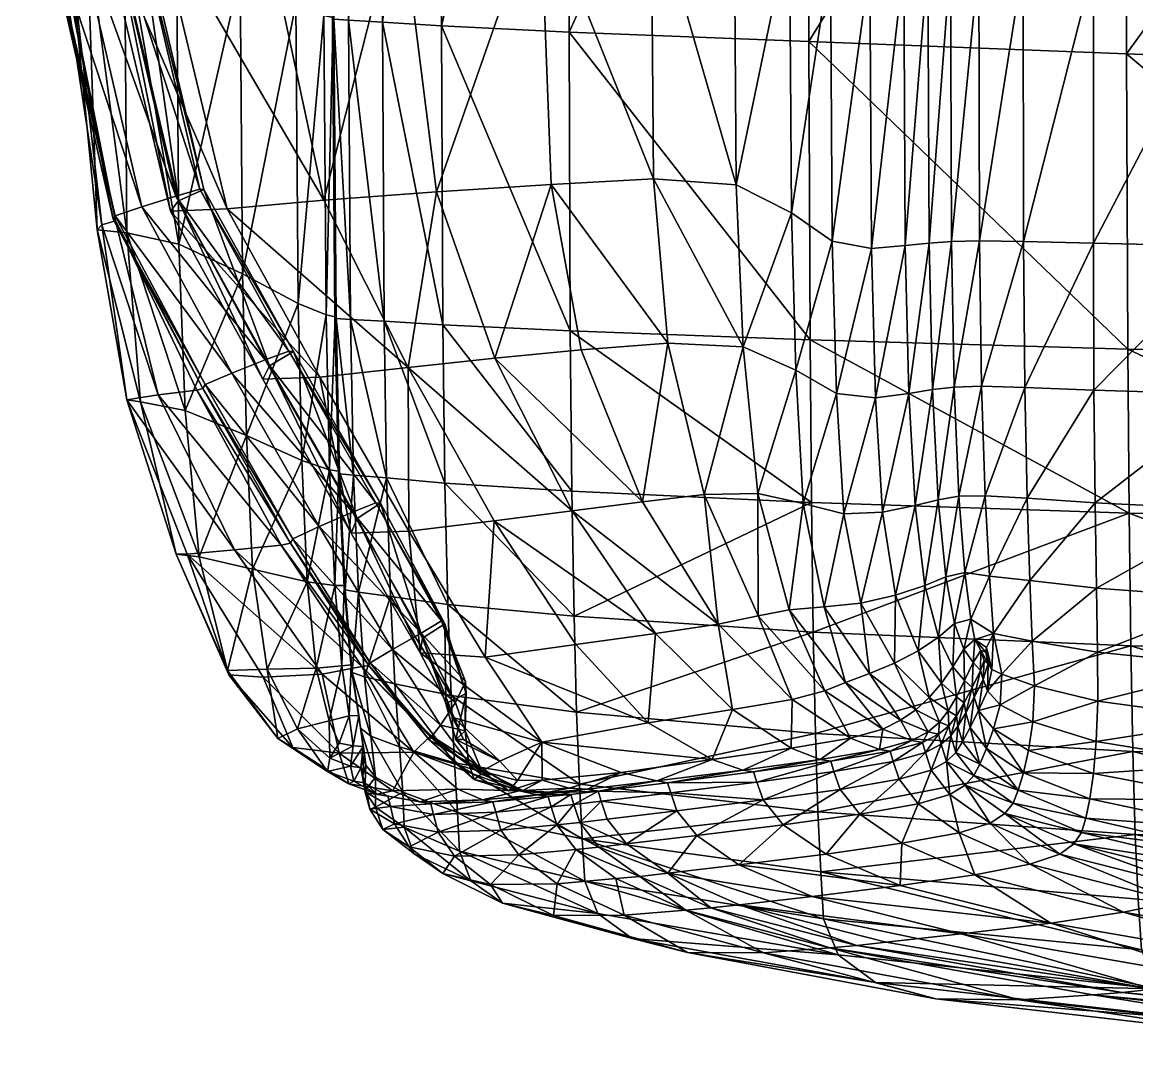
# Model space of a CAD drawing. Header units: centimetres. Extents: x -650 to 650, y -348 to 348.
# Drawn here: x -650.45 to -607.59, y -329.93 to -290.4 of the extents above; entities that cross this region are included whole.
import ezdxf

# ---------------------------------------------------------------- set-up
doc = ezdxf.new("R2010")
doc.units = ezdxf.units.CM
doc.layers.add('Object011', color=7, linetype='Continuous', true_color=0xe158c7)

msp = doc.modelspace()

# ---------------------------------------------------------------- meshes
at = {"layer": 'Object011', "color": 46, "true_color": 0x876e08}
mesh = msp.add_polyface(dxfattribs=at)
corners = [(-634.375, -269.618, 158.4), (-636.644, -269.387, 156.987), (-636.601, -290.394, 156.907), (-634.334, -290.541, 158.308), (-629.465, -269.985, 159.875), (-637.947, -269.258, 155.328), (-638.512, -269.195, 153.865), (-638.466, -290.283, 153.809), (-637.902, -290.317, 155.262), (-649.156, -286.529, 4.714), (-648.732, -286.653, 39.152), (-649.182, -265.664, 39.151), (-648.107, -265.718, 80.009), (-647.969, -286.798, 80.025), (-646.565, -265.773, 113.776), (-646.526, -286.908, 113.787), (-644.564, -266.203, 137.483), (-644.522, -287.357, 137.477), (-630.534, -285.515, -244.967), (-635.935, -285.722, -200.875), (-636.407, -265.426, -200.852), (-641.262, -285.955, -144.38), (-642.064, -265.486, -144.349), (-645.309, -286.194, -82.953), (-646.221, -265.542, -82.924), (-647.461, -286.27, -34.467), (-648.362, -265.53, -34.444), (-638.856, -297.248, -144.418), (-634.521, -296.929, -200.9), (-642.114, -267.381, 148.16), (-642.07, -288.522, 148.133), (-639.974, -268.572, 151.308), (-639.928, -289.69, 151.263), (-638.564, -269.164, 153.037), (-638.546, -269.125, 152.629), (-638.5, -290.225, 152.577), (-638.518, -290.261, 152.985), (-638.9, -269.04, 152.425), (-638.854, -290.146, 152.374), (-649.513, -286.4, -13.299), (-649.578, -286.483, -9.746), (-650.452, -265.608, -9.723), (-649.92, -265.623, 4.731), (-647.104, -286.011, -16.793), (-647.973, -265.385, -16.775), (-646.077, -285.725, -15.253), (-646.917, -265.242, -15.238), (-644.444, -297.271, -16.834), (-646.224, -285.717, -15.172), (-647.059, -265.236, -15.156), (-647.154, -285.894, -15.457), (-648, -265.323, -15.439), (-643.63, -296.827, -15.213), (-643.47, -296.838, -15.291), (-648.478, -286.163, -15.018), (-649.341, -265.453, -14.998), (-650.389, -265.569, -13.277), (-644.549, -297.095, -15.503)]
mesh.append_faces([[corners[k] for k in face] for face in [(0, 1, 2), (2, 3, 0), (4, 0, 3), (5, 6, 7), (7, 8, 5), (1, 5, 8), (8, 2, 1), (9, 10, 11), (12, 11, 10), (10, 13, 12), (14, 12, 13), (13, 15, 14), (16, 14, 15), (15, 17, 16), (18, 19, 20), (19, 21, 22), (21, 23, 24), (23, 25, 26), (27, 21, 19), (28, 19, 18), (29, 16, 17), (17, 30, 29), (31, 29, 30), (30, 32, 31), (33, 34, 35), (35, 36, 33), (6, 33, 36), (36, 7, 6), (37, 31, 32), (32, 38, 37), (34, 37, 38), (38, 35, 34), (39, 40, 41), (40, 9, 42), (25, 43, 44), (43, 45, 46), (45, 43, 47), (45, 48, 49), (48, 50, 51), (50, 48, 52), (48, 45, 53), (50, 54, 55), (54, 39, 56), (54, 50, 57)]], dxfattribs={"vtx2": -1, "color": 46})
mesh = msp.add_polyface(dxfattribs=at)
corners = [(-611.962, -288.124, -296.136), (-613.669, -288.079, -295.712), (-613.66, -268.461, -295.701), (-614.758, -268.398, -295.154), (-614.761, -288.077, -295.166), (-620.238, -270.522, 161.719), (-629.465, -269.985, 159.875), (-629.425, -290.783, 159.769), (-620.198, -291.143, 161.598), (-608.023, -271.325, 163.264), (-634.334, -290.541, 158.308), (-629.379, -302.277, 159.55), (-620.155, -302.617, 161.345), (-613.642, -298.812, -295.678), (-614.721, -298.837, -295.138), (-615.625, -268.363, -294.454), (-615.623, -288.101, -294.467), (-616.561, -268.35, -293.436), (-616.555, -288.145, -293.449), (-617.868, -268.355, -291.934), (-617.858, -288.205, -291.948), (-619.389, -267.972, -289.783), (-619.375, -287.872, -289.797), (-617.79, -299.106, -291.943), (-619.301, -298.822, -289.799), (-616.494, -298.994, -293.437), (-615.571, -298.901, -294.446), (-620.949, -286.739, -286.831), (-620.967, -266.794, -286.817), (-623.079, -285.624, -280.732), (-623.1, -265.63, -280.719), (-626.261, -285.349, -269.182), (-626.286, -265.291, -269.169), (-630.534, -285.515, -244.967), (-630.673, -265.361, -244.952), (-626.175, -296.423, -269.189), (-622.997, -296.654, -280.738), (-622.732, -302.896, -280.741), (-630.114, -296.646, -244.979), (-625.629, -302.751, -269.193), (-620.871, -297.729, -286.836), (-634.521, -296.929, -200.9)]
mesh.append_faces([[corners[k] for k in face] for face in [(0, 1, 2), (3, 2, 1), (1, 4, 3), (5, 6, 7), (7, 8, 5), (9, 5, 8), (10, 7, 6), (11, 7, 10), (12, 8, 7), (7, 11, 12), (1, 13, 14), (14, 4, 1), (13, 1, 0), (15, 3, 4), (4, 16, 15), (17, 15, 16), (16, 18, 17), (19, 17, 18), (18, 20, 19), (21, 19, 20), (20, 22, 21), (20, 23, 24), (24, 22, 20), (23, 20, 18), (18, 25, 23), (16, 26, 25), (25, 18, 16), (26, 16, 4), (4, 14, 26), (22, 27, 28), (27, 29, 30), (29, 31, 32), (31, 33, 34), (35, 36, 37), (38, 35, 39), (35, 38, 33), (33, 31, 35), (36, 35, 31), (31, 29, 36), (27, 40, 36), (36, 29, 27), (40, 27, 22), (22, 24, 40), (33, 38, 41)]], dxfattribs={"vtx2": -1, "color": 46})
mesh = msp.add_polyface(dxfattribs=at)
corners = [(-562.708, -275, 156.868), (-568.108, -274.685, 159.719), (-568.074, -292.985, 159.624), (-562.72, -293.06, 156.807), (-558.963, -275.205, 154.153), (-559.023, -293.103, 154.124), (-573.725, -274.285, 161.976), (-581.695, -273.615, 163.422), (-581.646, -292.69, 163.288), (-573.676, -292.907, 161.857), (-594.151, -272.493, 163.841), (-608.023, -271.325, 163.264), (-607.982, -291.616, 163.13), (-594.106, -292.195, 163.703), (-613.66, -268.461, -295.701), (-611.947, -268.581, -296.127), (-611.962, -288.124, -296.136), (-609.237, -268.793, -296.463), (-603.763, -269.127, -296.741), (-603.785, -288.403, -296.748), (-609.256, -288.226, -296.471), (-593.757, -269.616, -296.994), (-580.335, -270.379, -297.197), (-580.355, -289.063, -297.198), (-593.779, -288.67, -296.998), (-550.333, -290.147, -297.174), (-564.628, -289.615, -297.326), (-564.613, -271.533, -297.326), (-620.198, -291.143, 161.598), (-573.627, -303.4, 161.606), (-581.597, -303.46, 163.009), (-594.06, -303.292, 163.414), (-562.741, -303.151, 156.642), (-568.044, -303.252, 159.414), (-607.938, -302.983, 162.85), (-593.796, -299.23, -296.941), (-603.797, -299.035, -296.699), (-580.373, -299.471, -297.135), (-564.642, -299.739, -297.261), (-611.95, -298.832, -296.098), (-613.642, -298.812, -295.678), (-609.258, -298.905, -296.428)]
mesh.append_faces([[corners[k] for k in face] for face in [(0, 1, 2), (2, 3, 0), (4, 0, 3), (3, 5, 4), (6, 7, 8), (8, 9, 6), (1, 6, 9), (9, 2, 1), (10, 11, 12), (12, 13, 10), (7, 10, 13), (13, 8, 7), (14, 15, 16), (17, 18, 19), (19, 20, 17), (15, 17, 20), (20, 16, 15), (21, 22, 23), (23, 24, 21), (18, 21, 24), (24, 19, 18), (25, 26, 27), (22, 27, 26), (26, 23, 22), (28, 12, 11), (2, 9, 29), (9, 8, 30), (30, 8, 13), (31, 13, 12), (5, 3, 32), (3, 2, 33), (34, 12, 28), (35, 36, 19), (19, 24, 35), (37, 35, 24), (24, 23, 37), (26, 38, 37), (37, 23, 26), (38, 26, 25), (16, 39, 40), (20, 41, 39), (39, 16, 20), (41, 20, 19), (19, 36, 41)]], dxfattribs={"vtx2": -1, "color": 46})
mesh = msp.add_polyface(dxfattribs=at)
corners = [(-634.334, -290.541, 158.308), (-634.28, -302.046, 158.113), (-629.379, -302.277, 159.55), (-636.601, -290.394, 156.907), (-636.538, -301.905, 156.734), (-637.902, -290.317, 155.262), (-637.83, -301.834, 155.109), (-638.466, -290.283, 153.809), (-638.386, -301.802, 153.672), (-646.526, -286.908, 113.787), (-646.438, -298.499, 113.76), (-644.433, -298.934, 137.416), (-644.522, -287.357, 137.477), (-647.969, -286.798, 80.025), (-647.567, -298.384, 80.017), (-648.732, -286.653, 39.152), (-647.389, -298.202, 39.132), (-649.156, -286.529, 4.714), (-646.865, -298.038, 4.673), (-635.935, -285.722, -200.875), (-634.521, -296.929, -200.9), (-638.856, -297.248, -144.418), (-642.574, -297.579, -82.998), (-644.747, -297.67, -34.512), (-647.461, -286.27, -34.467), (-645.309, -286.194, -82.953), (-641.262, -285.955, -144.38), (-641.984, -300.077, 148.039), (-639.845, -301.222, 151.143), (-639.928, -289.69, 151.263), (-642.07, -288.522, 148.133), (-638.435, -301.777, 152.853), (-638.518, -290.261, 152.985), (-638.418, -301.738, 152.446), (-638.5, -290.225, 152.577), (-638.772, -301.664, 152.244), (-638.854, -290.146, 152.374), (-646.955, -297.978, -9.793), (-649.578, -286.483, -9.746), (-646.879, -297.854, -13.345), (-649.513, -286.4, -13.299), (-644.444, -297.271, -16.834), (-643.47, -296.838, -15.291), (-646.077, -285.725, -15.253), (-647.104, -286.011, -16.793), (-643.63, -296.827, -15.213), (-644.549, -297.095, -15.503), (-647.154, -285.894, -15.457), (-646.224, -285.717, -15.172), (-645.855, -297.498, -15.064), (-648.478, -286.163, -15.018)]
mesh.append_faces([[corners[k] for k in face] for face in [(0, 1, 2), (1, 0, 3), (3, 4, 1), (5, 6, 4), (4, 3, 5), (6, 5, 7), (7, 8, 6), (9, 10, 11), (11, 12, 9), (10, 9, 13), (13, 14, 10), (15, 16, 14), (14, 13, 15), (16, 15, 17), (17, 18, 16), (19, 20, 21), (22, 23, 24), (24, 25, 22), (21, 22, 25), (25, 26, 21), (27, 28, 29), (29, 30, 27), (11, 27, 30), (30, 12, 11), (31, 8, 7), (7, 32, 31), (33, 31, 32), (32, 34, 33), (35, 33, 34), (34, 36, 35), (28, 35, 36), (36, 29, 28), (37, 18, 17), (17, 38, 37), (39, 37, 38), (38, 40, 39), (41, 42, 43), (23, 41, 44), (44, 24, 23), (45, 46, 47), (42, 45, 48), (49, 39, 40), (40, 50, 49), (46, 49, 50)]], dxfattribs={"vtx2": -1, "color": 46})
mesh = msp.add_polyface(dxfattribs=at)
corners = [(-607.887, -309.288, 162.343), (-620.102, -308.878, 160.888), (-620.032, -313.865, 160.15), (-620.155, -302.617, 161.345), (-620.198, -291.143, 161.598), (-607.938, -302.983, 162.85), (-613.425, -308.624, -295.441), (-613.566, -304.409, -295.591), (-611.903, -304.449, -296.001), (-611.809, -308.715, -295.833), (-613.259, -311.709, -295.213), (-611.703, -311.884, -295.579), (-614.204, -311.572, -294.769), (-614.432, -308.64, -294.934), (-614.617, -304.438, -295.063), (-613.642, -298.812, -295.678), (-614.721, -298.837, -295.138), (-611.95, -298.832, -296.098), (-617.79, -299.106, -291.943), (-617.637, -304.856, -291.92), (-619.14, -304.681, -289.789), (-619.301, -298.822, -289.799), (-616.494, -298.994, -293.437), (-616.354, -304.683, -293.397), (-615.571, -298.901, -294.446), (-615.447, -304.536, -294.388), (-620.871, -297.729, -286.836), (-620.704, -303.783, -286.835), (-622.732, -302.896, -280.741), (-620.419, -308.921, -286.829), (-618.864, -309.309, -289.769), (-619.609, -312.895, -286.822), (-620.962, -313.013, -280.743), (-622.164, -308.529, -280.742), (-615.228, -308.777, -294.286), (-614.939, -311.738, -294.169), (-615.737, -312.073, -293.246), (-616.109, -308.994, -293.325), (-617.374, -309.252, -291.877), (-616.871, -312.445, -291.83), (-618.207, -312.752, -289.748)]
mesh.append_faces([[corners[k] for k in face] for face in [(0, 1, 2), (3, 1, 0), (4, 3, 5), (6, 7, 8), (8, 9, 6), (10, 6, 9), (9, 11, 10), (6, 10, 12), (12, 13, 6), (7, 6, 13), (13, 14, 7), (15, 7, 14), (14, 16, 15), (7, 15, 17), (17, 8, 7), (18, 19, 20), (20, 21, 18), (19, 18, 22), (22, 23, 19), (24, 25, 23), (23, 22, 24), (25, 24, 16), (16, 14, 25), (26, 27, 28), (27, 26, 21), (21, 20, 27), (29, 27, 20), (20, 30, 29), (31, 29, 30), (32, 33, 29), (27, 29, 33), (34, 25, 14), (14, 13, 34), (35, 34, 13), (13, 12, 35), (36, 37, 34), (25, 34, 37), (37, 23, 25), (38, 19, 23), (23, 37, 38), (39, 38, 37), (40, 30, 38), (19, 38, 30), (30, 20, 19)]], dxfattribs={"vtx2": -1, "color": 46})
mesh = msp.add_polyface(dxfattribs=at)
corners = [(-593.938, -314.606, 162.048), (-594.006, -309.518, 162.891), (-607.887, -309.288, 162.343), (-607.823, -314.392, 161.526), (-581.47, -314.488, 161.687), (-581.54, -309.526, 162.503), (-594.06, -303.292, 163.414), (-581.597, -303.46, 163.009), (-594.106, -292.195, 163.703), (-607.982, -291.616, 163.13), (-607.938, -302.983, 162.85), (-620.032, -313.865, 160.15), (-620.155, -302.617, 161.345), (-611.524, -315.934, -294.787), (-611.616, -314.208, -295.226), (-609.097, -314.642, -295.477), (-609.136, -312.181, -295.86), (-611.703, -311.884, -295.579), (-603.771, -312.576, -296.076), (-603.765, -315.195, -295.667), (-609.19, -308.898, -296.136), (-609.238, -304.554, -296.321), (-603.798, -304.722, -296.58), (-603.786, -309.16, -296.376), (-611.809, -308.715, -295.833), (-611.903, -304.449, -296.001), (-593.825, -313.044, -296.25), (-593.836, -315.84, -295.815), (-580.422, -313.427, -296.389), (-593.817, -309.485, -296.579), (-593.809, -304.951, -296.807), (-580.389, -305.181, -296.989), (-580.405, -309.767, -296.74), (-593.796, -299.23, -296.941), (-580.373, -299.471, -297.135), (-603.797, -299.035, -296.699), (-609.258, -298.905, -296.428), (-611.95, -298.832, -296.098)]
mesh.append_faces([[corners[k] for k in face] for face in [(0, 1, 2), (2, 3, 0), (1, 0, 4), (4, 5, 1), (6, 1, 5), (5, 7, 6), (8, 6, 7), (9, 10, 6), (1, 6, 10), (10, 2, 1), (11, 3, 2), (2, 10, 12), (13, 14, 15), (16, 15, 14), (14, 17, 16), (15, 16, 18), (18, 19, 15), (20, 21, 22), (22, 23, 20), (16, 20, 23), (23, 18, 16), (20, 16, 17), (17, 24, 20), (21, 20, 24), (24, 25, 21), (26, 27, 19), (19, 18, 26), (27, 26, 28), (29, 30, 31), (31, 32, 29), (26, 29, 32), (32, 28, 26), (29, 26, 18), (18, 23, 29), (30, 29, 23), (23, 22, 30), (33, 34, 31), (31, 30, 33), (35, 33, 30), (30, 22, 35), (36, 21, 25), (25, 37, 36), (21, 36, 35), (35, 22, 21)]], dxfattribs={"vtx2": -1, "color": 46})
mesh = msp.add_polyface(dxfattribs=at)
corners = [(-620.032, -313.865, 160.15), (-629.233, -313.257, 158.507), (-629.133, -316.942, 157.387), (-620.102, -308.878, 160.888), (-629.318, -308.443, 159.151), (-634.09, -312.803, 157.184), (-634.203, -308.133, 157.758), (-636.44, -307.934, 156.415), (-633.961, -316.306, 156.161), (-636.292, -312.497, 155.899), (-634.28, -302.046, 158.113), (-629.379, -302.277, 159.55), (-636.538, -301.905, 156.734), (-620.155, -302.617, 161.345), (-622.732, -302.896, -280.741), (-625.629, -302.751, -269.193), (-626.175, -296.423, -269.189), (-628.956, -303.009, -244.991), (-630.114, -296.646, -244.979), (-622.997, -296.654, -280.738), (-620.871, -297.729, -286.836), (-620.841, -316.463, -245.056), (-623.686, -313.555, -245.029), (-622.147, -313.242, -269.201), (-622.164, -308.529, -280.742), (-620.704, -303.783, -286.835), (-624.223, -308.57, -269.197), (-626.602, -308.858, -245.007), (-634.521, -296.929, -200.9), (-632.275, -303.329, -200.935), (-635.615, -303.686, -144.479), (-632.309, -309.587, -144.573), (-635.593, -309.979, -83.193), (-632.645, -314.834, -78.031), (-629.159, -314.346, -143.374), (-635.148, -314.661, -33.566), (-623.143, -316.842, -201.161), (-626.098, -313.921, -201.063), (-629.305, -309.205, -200.989), (-634.196, -313.553, -15.835), (-635.066, -314.099, -17.315), (-634.167, -316.609, -17.803), (-635.108, -313.906, -15.965), (-634.335, -313.43, -15.683), (-633.403, -315.772, -16.143), (-633.381, -316.222, -16.532)]
mesh.append_faces([[corners[k] for k in face] for face in [(0, 1, 2), (1, 0, 3), (3, 4, 1), (5, 6, 7), (8, 5, 9), (2, 1, 5), (6, 5, 1), (1, 4, 6), (10, 6, 4), (4, 11, 10), (6, 10, 12), (3, 13, 11), (11, 4, 3), (14, 15, 16), (15, 17, 18), (14, 19, 20), (21, 22, 23), (24, 14, 25), (26, 15, 14), (14, 24, 26), (23, 26, 24), (26, 23, 22), (22, 27, 26), (15, 26, 27), (27, 17, 15), (28, 29, 30), (29, 28, 18), (18, 17, 29), (30, 31, 32), (33, 32, 31), (31, 34, 33), (32, 33, 35), (36, 37, 22), (38, 31, 30), (30, 29, 38), (27, 38, 29), (29, 17, 27), (38, 27, 22), (22, 37, 38), (31, 38, 37), (37, 34, 31), (39, 40, 41), (42, 43, 44), (43, 39, 45)]], dxfattribs={"vtx2": -1, "color": 46})
mesh = msp.add_polyface(dxfattribs=at)
corners = [(-646.438, -298.499, 113.76), (-645.904, -305.001, 113.691), (-644.183, -305.339, 137.284), (-644.433, -298.934, 137.416), (-647.567, -298.384, 80.017), (-646.438, -304.924, 79.985), (-647.389, -298.202, 39.132), (-645.221, -304.741, 39.086), (-646.865, -298.038, 4.673), (-643.745, -304.563, 4.597), (-642.574, -297.579, -82.998), (-638.856, -297.248, -144.418), (-635.615, -303.686, -144.479), (-639.006, -304.054, -83.073), (-644.747, -297.67, -34.512), (-641.199, -304.132, -34.593), (-641.984, -300.077, 148.039), (-641.836, -306.3, 147.846), (-639.845, -301.222, 151.143), (-639.706, -307.269, 150.906), (-638.435, -301.777, 152.853), (-638.418, -301.738, 152.446), (-638.28, -307.679, 152.201), (-638.296, -307.728, 152.608), (-638.386, -301.802, 153.672), (-638.25, -307.778, 153.417), (-638.772, -301.664, 152.244), (-638.635, -307.627, 151.996), (-646.955, -297.978, -9.793), (-646.879, -297.854, -13.345), (-643.414, -304.343, -13.428), (-643.503, -304.498, -9.877), (-644.444, -297.271, -16.834), (-640.949, -303.616, -16.913), (-643.47, -296.838, -15.291), (-640.026, -303.07, -15.368), (-637.575, -309.497, -17.046), (-643.63, -296.827, -15.213), (-640.198, -303.056, -15.293), (-644.549, -297.095, -15.503), (-641.109, -303.392, -15.588), (-636.85, -308.89, -15.425), (-636.673, -308.905, -15.498), (-645.855, -297.498, -15.064), (-642.398, -303.898, -15.149), (-637.755, -309.255, -15.722)]
mesh.append_faces([[corners[k] for k in face] for face in [(0, 1, 2), (2, 3, 0), (1, 0, 4), (4, 5, 1), (6, 7, 5), (5, 4, 6), (7, 6, 8), (8, 9, 7), (10, 11, 12), (12, 13, 10), (14, 10, 13), (13, 15, 14), (16, 3, 2), (2, 17, 16), (18, 16, 17), (17, 19, 18), (20, 21, 22), (22, 23, 20), (24, 20, 23), (23, 25, 24), (26, 18, 19), (19, 27, 26), (21, 26, 27), (27, 22, 21), (28, 29, 30), (30, 31, 28), (8, 28, 31), (31, 9, 8), (32, 14, 15), (15, 33, 32), (34, 32, 33), (33, 35, 34), (35, 33, 36), (37, 34, 35), (35, 38, 37), (39, 37, 38), (38, 40, 39), (40, 38, 41), (38, 35, 42), (43, 39, 40), (40, 44, 43), (29, 43, 44), (44, 30, 29), (44, 40, 45)]], dxfattribs={"vtx2": -1, "color": 46})
mesh = msp.add_polyface(dxfattribs=at)
corners = [(-637.525, -312.332, 154.371), (-638.039, -312.235, 153.007), (-637.766, -315.416, 152.318), (-637.296, -315.592, 153.573), (-636.292, -312.497, 155.899), (-636.119, -315.856, 154.973), (-636.44, -307.934, 156.415), (-637.71, -307.831, 154.827), (-638.25, -307.778, 153.417), (-634.09, -312.803, 157.184), (-633.961, -316.306, 156.161), (-636.538, -301.905, 156.734), (-634.203, -308.133, 157.758), (-637.83, -301.834, 155.109), (-638.386, -301.802, 153.672), (-635.615, -303.686, -144.479), (-638.856, -297.248, -144.418), (-634.521, -296.929, -200.9), (-635.593, -309.979, -83.193), (-639.006, -304.054, -83.073), (-635.148, -314.661, -33.566), (-637.801, -310.057, -34.725), (-638.08, -312.134, 152.215), (-638.296, -307.728, 152.608), (-638.069, -312.067, 151.806), (-638.28, -307.679, 152.201), (-637.806, -315.124, 151.167), (-637.804, -315.234, 151.569), (-638.427, -312.069, 151.591), (-638.169, -315.164, 150.954), (-637.073, -315.048, -13.842), (-637.125, -315.15, -10.494), (-640.137, -310.449, -10.014), (-637.575, -309.497, -17.046), (-635.066, -314.099, -17.315), (-636.673, -308.905, -15.498), (-634.196, -313.553, -15.835), (-640.026, -303.07, -15.368), (-636.85, -308.89, -15.425), (-640.198, -303.056, -15.293), (-634.335, -313.43, -15.683), (-637.755, -309.255, -15.722), (-635.108, -313.906, -15.965), (-639.036, -309.801, -15.284), (-636.211, -314.539, -15.508), (-640.045, -310.282, -13.564)]
mesh.append_faces([[corners[k] for k in face] for face in [(0, 1, 2), (2, 3, 0), (4, 0, 3), (3, 5, 4), (0, 4, 6), (6, 7, 0), (1, 0, 7), (7, 8, 1), (6, 4, 9), (4, 5, 10), (11, 6, 12), (13, 7, 6), (6, 11, 13), (7, 13, 14), (14, 8, 7), (15, 16, 17), (18, 19, 15), (20, 21, 18), (19, 18, 21), (22, 1, 8), (8, 23, 22), (24, 22, 23), (23, 25, 24), (22, 24, 26), (26, 27, 22), (1, 22, 27), (27, 2, 1), (24, 28, 29), (29, 26, 24), (28, 24, 25), (30, 31, 32), (33, 21, 20), (20, 34, 33), (35, 33, 34), (34, 36, 35), (33, 35, 37), (35, 38, 39), (38, 35, 36), (36, 40, 38), (41, 38, 40), (40, 42, 41), (43, 41, 42), (42, 44, 43), (44, 30, 45)]], dxfattribs={"vtx2": -1, "color": 46})
mesh = msp.add_polyface(dxfattribs=at)
corners = [(-642.295, -310.703, 39.009), (-640.494, -310.517, 4.475), (-637.397, -315.183, 3.27), (-638.919, -315.485, 36.186), (-644.116, -310.868, 79.928), (-641.194, -315.604, 79.176), (-646.438, -304.924, 79.985), (-645.221, -304.741, 39.086), (-643.745, -304.563, 4.597), (-644.529, -310.87, 113.572), (-645.904, -305.001, 113.691), (-642.512, -315.505, 113.44), (-642.561, -315.347, 136.801), (-643.653, -310.976, 137.063), (-644.183, -305.339, 137.284), (-637.801, -310.057, -34.725), (-641.199, -304.132, -34.593), (-639.006, -304.054, -83.073), (-641.604, -311.449, 147.525), (-639.492, -311.932, 150.515), (-639.706, -307.269, 150.906), (-641.836, -306.3, 147.846), (-641.032, -315.289, 147.088), (-639.156, -315.254, 149.929), (-638.427, -312.069, 151.591), (-638.169, -315.164, 150.954), (-638.28, -307.679, 152.201), (-638.635, -307.627, 151.996), (-640.137, -310.449, -10.014), (-640.045, -310.282, -13.564), (-637.073, -315.048, -13.842), (-637.125, -315.15, -10.494), (-643.503, -304.498, -9.877), (-643.414, -304.343, -13.428), (-637.575, -309.497, -17.046), (-640.949, -303.616, -16.913), (-636.85, -308.89, -15.425), (-637.755, -309.255, -15.722), (-641.109, -303.392, -15.588), (-639.036, -309.801, -15.284), (-642.398, -303.898, -15.149), (-636.211, -314.539, -15.508)]
mesh.append_faces([[corners[k] for k in face] for face in [(0, 1, 2), (2, 3, 0), (4, 0, 3), (3, 5, 4), (0, 4, 6), (6, 7, 0), (1, 0, 7), (7, 8, 1), (9, 10, 6), (6, 4, 9), (11, 9, 4), (4, 5, 11), (9, 11, 12), (12, 13, 9), (10, 9, 13), (13, 14, 10), (15, 16, 17), (18, 19, 20), (20, 21, 18), (13, 18, 21), (21, 14, 13), (18, 13, 12), (12, 22, 18), (19, 18, 22), (22, 23, 19), (24, 19, 23), (23, 25, 24), (26, 27, 24), (19, 24, 27), (27, 20, 19), (28, 29, 30), (1, 28, 31), (31, 2, 1), (28, 1, 8), (8, 32, 28), (29, 28, 32), (32, 33, 29), (15, 34, 35), (35, 16, 15), (36, 37, 38), (39, 29, 33), (33, 40, 39), (37, 39, 40), (29, 39, 41)]], dxfattribs={"vtx2": -1, "color": 46})
mesh = msp.add_polyface(dxfattribs=at)
corners = [(-613.107, -313.916, -294.896), (-613.368, -314.452, -294.576), (-613.826, -314.144, -294.368), (-613.973, -313.363, -294.589), (-613.259, -311.709, -295.213), (-614.204, -311.572, -294.769), (-611.703, -311.884, -295.579), (-611.616, -314.208, -295.226), (-612.777, -315.479, -294.598), (-613.166, -315.301, -294.375), (-619.591, -316.13, -269.205), (-622.147, -313.242, -269.201), (-620.962, -313.013, -280.743), (-618.799, -315.807, -280.745), (-619.609, -312.895, -286.822), (-617.871, -315.458, -286.818), (-618.207, -312.752, -289.748), (-616.904, -315.057, -289.733), (-618.864, -309.309, -289.769), (-620.419, -308.921, -286.829), (-622.164, -308.529, -280.742), (-616.871, -312.445, -291.83), (-615.999, -314.582, -291.797), (-615.737, -312.073, -293.246), (-615.214, -314.063, -293.184), (-615.104, -315.83, -291.732), (-614.607, -313.535, -294.066), (-614.249, -314.517, -293.916), (-614.665, -315.203, -293.083), (-614.939, -311.738, -294.169), (-615.228, -308.777, -294.286), (-616.109, -308.994, -293.325), (-617.374, -309.252, -291.877), (-613.393, -314.639, -294.298), (-613.301, -315.074, -294.076), (-613.59, -314.572, -294.072), (-613.466, -314.954, -293.887), (-613.883, -315.035, -293.658), (-613.603, -315.342, -293.503)]
mesh.append_faces([[corners[k] for k in face] for face in [(0, 1, 2), (2, 3, 0), (4, 0, 3), (3, 5, 4), (0, 4, 6), (6, 7, 0), (8, 0, 7), (0, 8, 9), (9, 1, 0), (10, 11, 12), (12, 13, 10), (14, 15, 13), (13, 12, 14), (15, 14, 16), (16, 17, 15), (18, 16, 14), (19, 14, 12), (20, 12, 11), (21, 22, 17), (17, 16, 21), (22, 21, 23), (23, 24, 22), (25, 22, 24), (26, 27, 28), (28, 24, 26), (29, 26, 24), (24, 23, 29), (26, 29, 5), (5, 3, 26), (27, 26, 3), (3, 2, 27), (30, 29, 23), (31, 23, 21), (32, 21, 16), (33, 1, 9), (9, 34, 33), (35, 33, 34), (34, 36, 35), (33, 35, 2), (2, 1, 33), (37, 27, 2), (2, 35, 37), (38, 37, 35), (35, 36, 38)]], dxfattribs={"vtx2": -1, "color": 46})
mesh = msp.add_polyface(dxfattribs=at)
corners = [(-633.961, -316.306, 156.161), (-633.831, -318.889, 154.461), (-629.026, -319.72, 155.562), (-636.119, -315.856, 154.973), (-635.944, -318.275, 153.425), (-633.719, -320.801, 151.854), (-634.09, -312.803, 157.184), (-629.133, -316.942, 157.387), (-635.399, -318.483, 27.901), (-633.696, -319.908, 34.152), (-636.203, -319.972, 78.588), (-632.387, -319.36, -2.314), (-634.741, -317.842, -0.055), (-633.157, -318.862, -7.052), (-631.35, -319.977, -0.802), (-632.808, -319.329, -13.265), (-634.732, -317.918, -11.61), (-634.799, -318.016, -14.349), (-633.072, -319.539, -15.356), (-637.397, -315.183, 3.27), (-637.125, -315.15, -10.494), (-634.167, -316.609, -17.803), (-633.838, -317.16, -29.773), (-633.487, -317.998, -23.699), (-633.775, -317.992, -18.148), (-633.381, -316.222, -16.532), (-633.421, -317.665, -16.994), (-634.196, -313.553, -15.835), (-635.066, -314.099, -17.315), (-635.148, -314.661, -33.566), (-633.403, -315.772, -16.143), (-633.789, -316.57, -16.379), (-635.108, -313.906, -15.965), (-634.335, -313.43, -15.683), (-630.469, -318.102, -62.26), (-632.088, -318.825, -29.914), (-632.645, -314.834, -78.031), (-632.784, -319.211, -17.99), (-633.297, -318.878, -16.6), (-631.411, -319.573, -23.325), (-631.744, -319.967, -17.128), (-634.369, -317.443, -15.86), (-637.073, -315.048, -13.842), (-636.211, -314.539, -15.508)]
mesh.append_faces([[corners[k] for k in face] for face in [(0, 1, 2), (1, 0, 3), (3, 4, 1), (5, 1, 4), (6, 0, 7), (8, 9, 10), (11, 8, 12), (12, 13, 11), (8, 11, 14), (11, 13, 15), (16, 17, 18), (18, 15, 16), (12, 16, 15), (15, 13, 12), (16, 12, 19), (17, 16, 20), (21, 22, 23), (23, 24, 21), (25, 21, 24), (24, 26, 25), (21, 25, 27), (22, 21, 28), (28, 29, 22), (30, 31, 32), (25, 30, 33), (30, 25, 26), (26, 31, 30), (22, 34, 35), (35, 23, 22), (34, 22, 29), (29, 36, 34), (37, 38, 26), (26, 24, 37), (35, 37, 24), (24, 23, 35), (37, 35, 39), (38, 37, 40), (41, 17, 42), (31, 41, 43), (43, 32, 31), (41, 31, 26), (26, 38, 41), (17, 41, 38), (38, 18, 17)]], dxfattribs={"vtx2": -1, "color": 46})
mesh = msp.add_polyface(dxfattribs=at)
corners = [(-607.744, -318.461, 160.172), (-619.949, -317.768, 158.903), (-619.853, -320.779, 156.916), (-629.133, -316.942, 157.387), (-620.032, -313.865, 160.15), (-607.823, -314.392, 161.526), (-619.591, -316.13, -269.205), (-617.355, -317.604, -269.198), (-618.597, -317.949, -245.074), (-620.841, -316.463, -245.056), (-622.147, -313.242, -269.201), (-618.799, -315.807, -280.745), (-616.681, -317.255, -280.732), (-617.871, -315.458, -286.818), (-616.095, -316.854, -286.794), (-616.904, -315.057, -289.733), (-615.576, -316.385, -289.692), (-615.999, -314.582, -291.797), (-623.143, -316.842, -201.161), (-620.883, -318.335, -201.241), (-623.924, -318.771, -143.68), (-623.686, -313.555, -245.029), (-615.717, -318.499, -269.172), (-615.5, -319.176, -269.203), (-616.732, -319.528, -245.116), (-616.959, -318.843, -245.08), (-615.831, -318.109, -269.152), (-617.075, -318.451, -245.06), (-619.357, -318.836, -201.272), (-619.237, -319.228, -201.312), (-622.206, -319.637, -145.146), (-622.328, -319.246, -145.082), (-618.999, -319.915, -201.393), (-616.239, -318.038, -269.171), (-615.612, -317.7, -280.687), (-617.481, -318.382, -245.067), (-615.175, -317.331, -286.728), (-622.736, -319.179, -145.058), (-625.637, -319.661, -83.78), (-619.764, -318.769, -201.264)]
mesh.append_faces([[corners[k] for k in face] for face in [(0, 1, 2), (3, 1, 4), (5, 4, 1), (6, 7, 8), (8, 9, 6), (10, 6, 9), (7, 6, 11), (11, 12, 7), (13, 14, 12), (12, 11, 13), (14, 13, 15), (15, 16, 14), (16, 15, 17), (18, 19, 20), (21, 9, 18), (19, 18, 9), (9, 8, 19), (22, 23, 24), (24, 25, 22), (26, 22, 25), (25, 27, 26), (28, 29, 30), (30, 31, 28), (29, 28, 27), (27, 25, 29), (32, 29, 25), (33, 7, 12), (12, 34, 33), (26, 33, 34), (33, 26, 27), (27, 35, 33), (7, 33, 35), (35, 8, 7), (14, 36, 34), (34, 12, 14), (37, 31, 38), (39, 19, 8), (8, 35, 39), (28, 39, 35), (35, 27, 28), (39, 28, 31), (31, 37, 39), (19, 39, 37), (37, 20, 19)]], dxfattribs={"vtx2": -1, "color": 46})
mesh = msp.add_polyface(dxfattribs=at)
corners = [(-619.949, -317.768, 158.903), (-629.133, -316.942, 157.387), (-629.026, -319.72, 155.562), (-628.92, -321.814, 152.799), (-633.831, -318.889, 154.461), (-633.961, -316.306, 156.161), (-631.202, -319.959, -15.365), (-630.402, -320.063, -15.418), (-631.35, -319.977, -0.802), (-630.456, -319.565, -29.342), (-631.744, -319.967, -17.128), (-631.411, -319.573, -23.325), (-629.427, -319.871, -33.385), (-623.924, -318.771, -143.68), (-626.388, -317.358, -139.551), (-623.143, -316.842, -201.161), (-626.098, -313.921, -201.063), (-629.159, -314.346, -143.374), (-629.358, -320.108, -15.484), (-629.241, -320.503, -15.578), (-630.113, -320.591, -0.425), (-630.228, -320.196, -0.34), (-628.307, -319.982, -34.778), (-628.189, -320.376, -34.868), (-630.635, -320.123, -0.305), (-632.354, -320.4, 36.214), (-626.045, -319.593, -83.748), (-627.427, -319.267, -78.371), (-622.736, -319.179, -145.058), (-625.637, -319.661, -83.78), (-628.715, -319.912, -34.74), (-625.517, -320.054, -83.861), (-622.206, -319.637, -145.146), (-621.961, -320.323, -145.282), (-625.278, -320.74, -84.032), (-629.766, -320.037, -15.445), (-630.469, -318.102, -62.26), (-632.088, -318.825, -29.914), (-632.645, -314.834, -78.031)]
mesh.append_faces([[corners[k] for k in face] for face in [(0, 1, 2), (3, 2, 4), (2, 1, 5), (6, 7, 8), (9, 6, 10), (10, 11, 9), (6, 9, 12), (12, 7, 6), (13, 14, 15), (16, 15, 14), (14, 17, 16), (18, 19, 20), (20, 21, 18), (19, 18, 22), (22, 23, 19), (24, 21, 25), (26, 27, 13), (13, 28, 26), (29, 26, 28), (26, 29, 22), (22, 30, 26), (27, 26, 30), (30, 12, 27), (31, 23, 22), (22, 29, 31), (32, 31, 29), (33, 34, 31), (23, 31, 34), (35, 30, 22), (22, 18, 35), (24, 35, 18), (18, 21, 24), (35, 24, 8), (8, 7, 35), (30, 35, 7), (7, 12, 30), (36, 9, 11), (11, 37, 36), (14, 36, 38), (38, 17, 14), (36, 14, 13), (13, 27, 36), (9, 36, 27), (27, 12, 9)]], dxfattribs={"vtx2": -1, "color": 46})
mesh = msp.add_polyface(dxfattribs=at)
corners = [(-613.102, -317.587, -293.197), (-612.84, -316.667, -294.079), (-611.59, -317.319, -294.192), (-613.675, -316.881, -293.091), (-613.333, -316.122, -293.925), (-612.777, -315.479, -294.598), (-613.166, -315.301, -294.375), (-613.368, -318.342, -291.81), (-613.995, -317.542, -291.739), (-615.999, -314.582, -291.797), (-615.104, -315.83, -291.732), (-615.576, -316.385, -289.692), (-615.214, -314.063, -293.184), (-614.665, -315.203, -293.083), (-614.739, -317.86, -286.73), (-614.82, -317.472, -286.684), (-614.53, -317.093, -289.532), (-614.468, -317.481, -289.597), (-613.504, -315.692, -293.663), (-613.845, -316.367, -292.891), (-613.603, -315.342, -293.503), (-613.922, -315.999, -292.766), (-613.466, -314.954, -293.887), (-613.301, -315.074, -294.076), (-614.168, -316.973, -291.593), (-614.288, -318.087, -289.699), (-614.231, -316.592, -291.501), (-615.175, -317.331, -286.728), (-616.095, -316.854, -286.794), (-614.842, -316.896, -289.595), (-615.215, -317.791, -280.657), (-614.528, -316.356, -291.59), (-614.214, -315.729, -292.887), (-613.883, -315.035, -293.658), (-614.249, -314.517, -293.916)]
mesh.append_faces([[corners[k] for k in face] for face in [(0, 1, 2), (1, 0, 3), (3, 4, 1), (5, 1, 4), (4, 6, 5), (7, 8, 3), (3, 0, 7), (9, 10, 11), (12, 13, 10), (14, 15, 16), (16, 17, 14), (18, 4, 3), (3, 19, 18), (20, 18, 19), (19, 21, 20), (18, 20, 22), (22, 23, 18), (4, 18, 23), (23, 6, 4), (24, 8, 25), (25, 17, 24), (26, 24, 17), (17, 16, 26), (24, 26, 21), (21, 19, 24), (8, 24, 19), (19, 3, 8), (27, 28, 11), (11, 29, 27), (15, 27, 29), (29, 16, 15), (27, 15, 30), (31, 10, 13), (13, 32, 31), (26, 31, 32), (32, 21, 26), (31, 26, 16), (16, 29, 31), (10, 31, 29), (29, 11, 10), (33, 20, 21), (21, 32, 33), (34, 33, 32), (32, 13, 34)]], dxfattribs={"vtx2": -1, "color": 46})
mesh = msp.add_polyface(dxfattribs=at)
corners = [(-637.296, -315.592, 153.573), (-637.043, -317.867, 152.263), (-635.944, -318.275, 153.425), (-636.119, -315.856, 154.973), (-637.766, -315.416, 152.318), (-637.45, -317.564, 151.225), (-636.866, -319.442, 150.149), (-638.919, -315.485, 36.186), (-635.399, -318.483, 27.901), (-638.262, -318.521, 77.06), (-641.194, -315.604, 79.176), (-637.397, -315.183, 3.27), (-634.741, -317.842, -0.055), (-640.049, -318.306, 113.329), (-642.512, -315.505, 113.44), (-638.717, -319.23, 136.344), (-640.627, -317.956, 136.546), (-642.561, -315.347, 136.801), (-639.863, -317.588, 146.547), (-638.651, -317.275, 149.11), (-639.156, -315.254, 149.929), (-641.032, -315.289, 147.088), (-638.622, -318.712, 146.095), (-638.267, -318.135, 148.012), (-637.289, -318.555, 148.868), (-637.341, -318.273, 148.556), (-637.439, -319.085, 145.968), (-637.488, -317.265, 150.561), (-637.804, -315.234, 151.569), (-637.513, -317.072, 150.186), (-637.806, -315.124, 151.167), (-637.24, -318.981, 149.395), (-637.723, -318.244, 148.443), (-637.836, -319.029, 145.924), (-637.884, -317.089, 150.013), (-638.169, -315.164, 150.954), (-637.125, -315.15, -10.494), (-634.732, -317.918, -11.61), (-637.073, -315.048, -13.842), (-634.799, -318.016, -14.349), (-636.211, -314.539, -15.508), (-634.369, -317.443, -15.86)]
mesh.append_faces([[corners[k] for k in face] for face in [(0, 1, 2), (2, 3, 0), (1, 0, 4), (4, 5, 1), (6, 1, 5), (7, 8, 9), (9, 10, 7), (8, 7, 11), (11, 12, 8), (13, 14, 10), (10, 9, 13), (15, 16, 13), (14, 13, 16), (16, 17, 14), (18, 19, 20), (20, 21, 18), (16, 18, 21), (21, 17, 16), (18, 16, 15), (15, 22, 18), (19, 18, 22), (22, 23, 19), (24, 25, 26), (27, 5, 4), (4, 28, 27), (29, 27, 28), (28, 30, 29), (27, 29, 25), (25, 24, 27), (5, 27, 24), (24, 31, 5), (25, 32, 33), (32, 23, 22), (34, 19, 23), (23, 32, 34), (29, 34, 32), (32, 25, 29), (34, 29, 30), (30, 35, 34), (19, 34, 35), (35, 20, 19), (11, 36, 37), (36, 38, 39), (38, 40, 41)]], dxfattribs={"vtx2": -1, "color": 46})
mesh = msp.add_polyface(dxfattribs=at)
corners = [(-613.235, -321.213, -269.231), (-610.55, -322.404, -269.262), (-611.7, -322.794, -245.36), (-612.671, -320.84, -280.776), (-610.01, -322.006, -280.817), (-609.716, -321.574, -286.907), (-609.549, -321.028, -289.846), (-604.097, -322.283, -289.945), (-604.236, -322.901, -286.993), (-612.352, -320.444, -286.856), (-612.153, -319.951, -289.781), (-593.886, -319.985, -294.603), (-603.818, -318.947, -294.479), (-603.777, -317.243, -295.139), (-593.932, -321.564, -293.637), (-603.887, -320.335, -293.511), (-593.997, -322.839, -292.19), (-603.98, -321.437, -292.058), (-609.151, -318.069, -294.334), (-609.095, -316.524, -294.973), (-609.254, -319.31, -293.384), (-611.753, -318.418, -293.273), (-611.59, -317.319, -294.192), (-611.524, -315.934, -294.787), (-612.84, -316.667, -294.079), (-612.777, -315.479, -294.598), (-613.102, -317.587, -293.197), (-611.947, -319.286, -291.861), (-613.368, -318.342, -291.81), (-609.391, -320.285, -291.946), (-593.755, -321.95, 158.492), (-593.855, -318.702, 160.658), (-607.744, -318.461, 160.172), (-607.65, -321.657, 158.051), (-593.938, -314.606, 162.048), (-607.823, -314.392, 161.526), (-619.853, -320.779, 156.916), (-619.949, -317.768, 158.903), (-611.616, -314.208, -295.226), (-609.097, -314.642, -295.477), (-603.765, -315.195, -295.667), (-593.836, -315.84, -295.815)]
mesh.append_faces([[corners[k] for k in face] for face in [(0, 1, 2), (1, 0, 3), (3, 4, 1), (5, 6, 7), (4, 5, 8), (5, 4, 3), (3, 9, 5), (6, 5, 9), (9, 10, 6), (11, 12, 13), (14, 15, 12), (16, 17, 15), (18, 19, 13), (13, 12, 18), (20, 18, 12), (12, 15, 20), (18, 20, 21), (21, 22, 18), (19, 18, 22), (22, 23, 19), (24, 25, 23), (23, 22, 24), (22, 21, 26), (26, 21, 27), (28, 27, 10), (29, 6, 10), (10, 27, 29), (20, 29, 27), (27, 21, 20), (29, 20, 15), (15, 17, 29), (6, 29, 17), (17, 7, 6), (30, 31, 32), (32, 33, 30), (31, 34, 35), (35, 32, 31), (36, 33, 32), (37, 32, 35), (38, 23, 25), (39, 19, 23), (19, 39, 40), (40, 13, 19), (13, 40, 41)]], dxfattribs={"vtx2": -1, "color": 46})
mesh = msp.add_polyface(dxfattribs=at)
corners = [(-635.393, -322.385, 136.905), (-636.586, -321.458, 136.64), (-635.571, -322.123, 113.272), (-636.144, -321.246, 113.236), (-637.086, -320.673, 136.458), (-636.866, -320.602, 146.936), (-637.285, -319.968, 146.492), (-635.765, -321.365, 147.482), (-635.812, -320.021, 151.009), (-636.866, -319.442, 150.149), (-637.24, -318.981, 149.395), (-637.043, -317.867, 152.263), (-635.944, -318.275, 153.425), (-637.45, -317.564, 151.225), (-636.203, -319.972, 78.588), (-638.262, -318.521, 77.06), (-635.399, -318.483, 27.901), (-637.894, -319.698, 113.247), (-640.049, -318.306, 113.329), (-638.717, -319.23, 136.344), (-636.294, -320.581, 113.203), (-637.205, -320.052, 136.318), (-636.39, -320.183, 113.187), (-637.293, -319.669, 136.24), (-634.74, -320.477, 79.086), (-637.366, -319.43, 146.163), (-637.289, -318.555, 148.868), (-637.439, -319.085, 145.968), (-636.799, -320.106, 113.201), (-635.145, -320.4, 79.095), (-637.702, -319.598, 136.246), (-637.836, -319.029, 145.924), (-638.622, -318.712, 146.095), (-637.341, -318.273, 148.556), (-637.723, -318.244, 148.443)]
mesh.append_faces([[corners[k] for k in face] for face in [(0, 1, 2), (3, 2, 1), (1, 4, 3), (5, 6, 4), (4, 1, 5), (7, 5, 1), (1, 0, 7), (5, 7, 8), (8, 9, 5), (6, 5, 9), (9, 10, 6), (11, 9, 8), (8, 12, 11), (13, 10, 9), (14, 15, 16), (17, 18, 15), (15, 14, 17), (18, 17, 19), (20, 3, 4), (4, 21, 20), (22, 20, 21), (21, 23, 22), (20, 22, 24), (25, 6, 10), (10, 26, 25), (27, 25, 26), (25, 27, 23), (23, 21, 25), (6, 25, 21), (21, 4, 6), (28, 17, 14), (14, 29, 28), (22, 28, 29), (28, 22, 23), (23, 30, 28), (17, 28, 30), (30, 19, 17), (31, 32, 19), (19, 30, 31), (27, 31, 30), (30, 23, 27), (31, 27, 33), (32, 31, 34)]], dxfattribs={"vtx2": -1, "color": 46})
mesh = msp.add_polyface(dxfattribs=at)
corners = [(-614.779, -320.109, -269.217), (-615.5, -319.176, -269.203), (-614.904, -318.839, -280.737), (-614.196, -319.756, -280.758), (-613.235, -321.213, -269.231), (-612.671, -320.84, -280.776), (-614.426, -321.588, -245.23), (-615.995, -320.471, -245.157), (-611.7, -322.794, -245.36), (-610.903, -325.061, -148.014), (-616.694, -323.619, -146.779), (-613.824, -323.202, -202.225), (-616.624, -321.989, -201.782), (-606.966, -327.606, -41.47), (-617.228, -325.797, -38.948), (-614.342, -325.478, -87.518), (-619.391, -326.008, -4.232), (-609.277, -327.817, -6.581), (-612.101, -328.012, 32.273), (-605.214, -328.757, 113.876), (-617.646, -327.352, 113.834), (-615.324, -327.972, 77.837), (-606.795, -327.592, 138.938), (-619.078, -326.282, 138.433), (-619.634, -324.893, 149.803), (-619.747, -323.09, 153.959), (-607.412, -326.089, 150.594), (-613.856, -319.389, -286.831), (-613.625, -318.941, -289.746), (-612.153, -319.951, -289.781), (-612.352, -320.444, -286.856), (-614.546, -318.498, -286.8), (-614.288, -318.087, -289.699), (-611.947, -319.286, -291.861), (-613.368, -318.342, -291.81), (-613.102, -317.587, -293.197), (-613.995, -317.542, -291.739), (-615.717, -318.499, -269.172), (-615.831, -318.109, -269.152), (-615.215, -317.791, -280.657), (-615.111, -318.177, -280.689), (-614.739, -317.86, -286.73), (-614.82, -317.472, -286.684), (-614.468, -317.481, -289.597), (-615.612, -317.7, -280.687), (-615.175, -317.331, -286.728), (-618.364, -325.923, -19.825), (-608.154, -327.732, -22.45), (-620.078, -324.035, -85.943)]
mesh.append_faces([[corners[k] for k in face] for face in [(0, 1, 2), (2, 3, 0), (4, 0, 3), (3, 5, 4), (0, 4, 6), (6, 7, 0), (1, 0, 7), (8, 6, 4), (9, 10, 11), (11, 12, 6), (6, 8, 11), (13, 14, 15), (16, 17, 18), (19, 20, 21), (22, 23, 20), (24, 23, 22), (25, 24, 26), (27, 28, 29), (29, 30, 27), (3, 27, 30), (30, 5, 3), (27, 3, 2), (2, 31, 27), (28, 27, 31), (31, 32, 28), (33, 34, 35), (29, 28, 34), (36, 34, 28), (28, 32, 36), (37, 38, 39), (39, 40, 37), (1, 37, 40), (40, 2, 1), (41, 31, 2), (2, 40, 41), (42, 41, 40), (40, 39, 42), (31, 41, 43), (43, 32, 31), (44, 39, 38), (39, 44, 45), (16, 46, 47), (46, 14, 13), (9, 15, 48)]], dxfattribs={"vtx2": -1, "color": 46})
mesh = msp.add_polyface(dxfattribs=at)
corners = [(-615.995, -320.471, -245.157), (-616.732, -319.528, -245.116), (-615.5, -319.176, -269.203), (-618.239, -320.864, -201.527), (-618.999, -319.915, -201.393), (-616.624, -321.989, -201.782), (-614.426, -321.588, -245.23), (-619.542, -322.404, -145.982), (-621.186, -321.275, -145.522), (-621.961, -320.323, -145.282), (-613.824, -323.202, -202.225), (-616.694, -323.619, -146.779), (-624.514, -321.692, -84.337), (-625.278, -320.74, -84.032), (-622.892, -322.819, -84.924), (-623.974, -324.48, -17.994), (-618.364, -325.923, -19.825), (-619.391, -326.008, -4.232), (-624.935, -324.565, -2.592), (-625.628, -323.139, -36.053), (-622.873, -324.354, -37.19), (-617.228, -325.797, -38.948), (-612.101, -328.012, 32.273), (-621.951, -326.204, 33.748), (-615.324, -327.972, 77.837), (-624.876, -326.192, 78.307), (-617.646, -327.352, 113.834), (-627.002, -325.651, 113.638), (-619.078, -326.282, 138.433), (-619.634, -324.893, 149.803), (-619.747, -323.09, 153.959), (-628.92, -321.814, 152.799), (-628.822, -323.445, 148.869), (-619.853, -320.779, 156.916), (-607.65, -321.657, 158.051), (-629.026, -319.72, 155.562), (-619.949, -317.768, 158.903), (-619.237, -319.228, -201.312), (-622.206, -319.637, -145.146), (-616.959, -318.843, -245.08), (-620.078, -324.035, -85.943), (-610.903, -325.061, -148.014), (-614.342, -325.478, -87.518), (-625.637, -319.661, -83.78), (-622.328, -319.246, -145.082), (-625.517, -320.054, -83.861)]
mesh.append_faces([[corners[k] for k in face] for face in [(0, 1, 2), (3, 4, 1), (1, 0, 3), (5, 3, 0), (0, 6, 5), (3, 5, 7), (7, 8, 3), (4, 3, 8), (8, 9, 4), (5, 10, 11), (11, 7, 5), (12, 13, 9), (9, 8, 12), (14, 12, 8), (8, 7, 14), (15, 16, 17), (17, 18, 15), (19, 20, 15), (16, 15, 20), (20, 21, 16), (22, 23, 17), (23, 22, 24), (24, 25, 23), (18, 17, 23), (26, 27, 25), (25, 24, 26), (27, 26, 28), (29, 30, 31), (28, 29, 32), (31, 30, 33), (34, 33, 30), (35, 33, 36), (37, 4, 9), (9, 38, 37), (39, 1, 4), (40, 20, 19), (19, 14, 40), (11, 40, 14), (14, 7, 11), (40, 11, 41), (20, 40, 42), (42, 21, 20), (43, 44, 38), (45, 38, 9)]], dxfattribs={"vtx2": -1, "color": 46})
mesh = msp.add_polyface(dxfattribs=at)
corners = [(-632.443, -323.58, 78.838), (-633.826, -322.485, 78.961), (-631.355, -322.431, 35.836), (-632.043, -321.486, 36.04), (-634.461, -321.56, 79.028), (-635.571, -322.123, 113.272), (-636.144, -321.246, 113.236), (-634.283, -323.157, 113.34), (-635.393, -322.385, 136.905), (-631.988, -324.293, 113.468), (-633.199, -323.431, 137.294), (-630.021, -324.772, 78.631), (-633.642, -322.291, 148.11), (-633.719, -320.801, 151.854), (-635.812, -320.021, 151.009), (-635.765, -321.365, 147.482), (-628.321, -324.696, 137.804), (-628.822, -323.445, 148.869), (-633.831, -318.889, 154.461), (-628.92, -321.814, 152.799), (-635.944, -318.275, 153.425), (-631.35, -319.977, -0.802), (-633.696, -319.908, 34.152), (-635.399, -318.483, 27.901), (-632.387, -319.36, -2.314), (-631.202, -319.959, -15.365), (-632.808, -319.329, -13.265), (-633.072, -319.539, -15.356), (-631.744, -319.967, -17.128), (-632.245, -320.798, 36.157), (-634.639, -320.877, 79.067), (-632.354, -320.4, 36.214), (-634.74, -320.477, 79.086), (-630.228, -320.196, -0.34), (-630.113, -320.591, -0.425), (-636.294, -320.581, 113.203), (-632.759, -320.325, 36.234), (-630.635, -320.123, -0.305), (-635.145, -320.4, 79.095), (-636.203, -319.972, 78.588), (-636.39, -320.183, 113.187), (-631.411, -319.573, -23.325), (-632.784, -319.211, -17.99), (-633.297, -318.878, -16.6)]
mesh.append_faces([[corners[k] for k in face] for face in [(0, 1, 2), (3, 2, 1), (1, 4, 3), (5, 6, 4), (4, 1, 5), (7, 5, 1), (1, 0, 7), (5, 7, 8), (7, 9, 10), (10, 8, 7), (9, 7, 0), (0, 11, 9), (12, 13, 14), (14, 15, 12), (10, 12, 15), (15, 8, 10), (12, 10, 16), (13, 12, 17), (18, 13, 19), (20, 14, 13), (21, 22, 23), (21, 24, 25), (26, 25, 24), (25, 26, 27), (27, 28, 25), (29, 3, 4), (4, 30, 29), (31, 29, 30), (30, 32, 31), (29, 31, 33), (3, 29, 34), (32, 30, 35), (6, 35, 30), (30, 4, 6), (36, 22, 21), (21, 37, 36), (31, 36, 37), (36, 31, 32), (32, 38, 36), (22, 36, 38), (38, 39, 22), (38, 32, 40), (41, 28, 42), (28, 27, 43)]], dxfattribs={"vtx2": -1, "color": 46})
mesh = msp.add_polyface(dxfattribs=at)
corners = [(-624.514, -321.692, -84.337), (-622.892, -322.819, -84.924), (-625.628, -323.139, -36.053), (-627.214, -322.013, -35.398), (-625.278, -320.74, -84.032), (-627.959, -321.063, -35.059), (-626.705, -323.265, -16.811), (-623.974, -324.48, -17.994), (-624.935, -324.565, -2.592), (-627.622, -323.351, -1.532), (-631.355, -322.431, 35.836), (-632.043, -321.486, 36.04), (-629.893, -321.279, -0.604), (-629.169, -322.227, -0.921), (-629.879, -323.55, 35.449), (-632.443, -323.58, 78.838), (-627.31, -324.762, 34.78), (-621.951, -326.204, 33.748), (-624.876, -326.192, 78.307), (-630.021, -324.772, 78.631), (-619.078, -326.282, 138.433), (-628.321, -324.696, 137.804), (-627.002, -325.651, 113.638), (-631.988, -324.293, 113.468), (-633.199, -323.431, 137.294), (-628.822, -323.445, 148.869), (-633.642, -322.291, 148.11), (-628.92, -321.814, 152.799), (-633.719, -320.801, 151.854), (-619.634, -324.893, 149.803), (-619.853, -320.779, 156.916), (-629.026, -319.72, 155.562), (-629.241, -320.503, -15.578), (-629.015, -321.19, -15.776), (-630.113, -320.591, -0.425), (-628.189, -320.376, -34.868), (-630.228, -320.196, -0.34), (-632.245, -320.798, 36.157), (-628.277, -322.14, -16.129)]
mesh.append_faces([[corners[k] for k in face] for face in [(0, 1, 2), (2, 3, 0), (4, 0, 3), (3, 5, 4), (6, 7, 8), (8, 9, 6), (7, 6, 2), (10, 11, 12), (12, 13, 10), (14, 10, 13), (13, 9, 14), (10, 14, 15), (16, 17, 18), (18, 19, 16), (14, 16, 19), (19, 15, 14), (16, 14, 9), (9, 8, 16), (17, 16, 8), (20, 21, 22), (23, 22, 21), (21, 24, 23), (22, 23, 19), (19, 18, 22), (21, 25, 26), (25, 27, 28), (27, 25, 29), (25, 21, 20), (30, 31, 27), (32, 33, 12), (12, 34, 32), (33, 32, 35), (35, 5, 33), (36, 34, 37), (34, 12, 11), (38, 3, 2), (2, 6, 38), (13, 38, 6), (6, 9, 13), (38, 13, 12), (12, 33, 38), (3, 38, 33), (33, 5, 3), (4, 5, 35)]], dxfattribs={"vtx2": -1, "color": 46})
mesh = msp.add_polyface(dxfattribs=at)
corners = [(-606.795, -327.592, 138.938), (-605.214, -328.757, 113.876), (-591.002, -329.226, 113.587), (-602.609, -329.443, 77.008), (-587.974, -329.933, 75.612), (-597.745, -326.451, -203.902), (-608.108, -324.643, -202.913), (-606.097, -324.227, -245.566), (-595.897, -326.024, -245.866), (-600.433, -326.87, -149.784), (-610.903, -325.061, -148.014), (-594.9, -325.583, -269.409), (-605.01, -323.816, -269.319), (-604.504, -323.383, -280.89), (-610.55, -322.404, -269.262), (-611.7, -322.794, -245.36), (-610.01, -322.006, -280.817), (-613.824, -323.202, -202.225), (-603.949, -327.287, -89.777), (-614.342, -325.478, -87.518), (-593.131, -329.101, -45.433), (-606.966, -327.606, -41.47), (-598.921, -329.505, 29.937), (-612.101, -328.012, 32.273), (-609.277, -327.817, -6.581), (-595.676, -329.311, -10.278), (-615.324, -327.972, 77.837), (-617.646, -327.352, 113.834), (-607.539, -324.145, 154.934), (-607.412, -326.089, 150.594), (-593.494, -326.487, 150.922), (-592.795, -328.028, 139.079), (-619.634, -324.893, 149.803), (-619.747, -323.09, 153.959), (-604.097, -322.283, -289.945), (-604.236, -322.901, -286.993), (-609.716, -321.574, -286.907), (-594.199, -324.547, -287.122), (-594.084, -323.827, -290.079), (-603.98, -321.437, -292.058), (-593.635, -324.497, 155.323), (-593.755, -321.95, 158.492), (-607.65, -321.657, 158.051), (-608.154, -327.732, -22.45), (-594.4, -329.226, -26.576), (-619.391, -326.008, -4.232), (-618.364, -325.923, -19.825)]
mesh.append_faces([[corners[k] for k in face] for face in [(0, 1, 2), (1, 3, 4), (5, 6, 7), (7, 8, 5), (6, 5, 9), (9, 10, 6), (11, 12, 13), (12, 11, 8), (8, 7, 12), (14, 12, 7), (7, 15, 14), (12, 14, 16), (16, 13, 12), (17, 6, 10), (6, 17, 15), (15, 7, 6), (18, 19, 10), (10, 9, 18), (20, 21, 18), (19, 18, 21), (22, 23, 24), (24, 25, 22), (23, 22, 3), (3, 26, 23), (26, 3, 1), (27, 1, 0), (28, 29, 30), (29, 0, 31), (0, 29, 32), (29, 28, 33), (34, 35, 36), (35, 13, 16), (13, 35, 37), (35, 34, 38), (38, 34, 39), (40, 41, 42), (42, 28, 40), (33, 28, 42), (43, 21, 20), (20, 44, 43), (24, 43, 44), (44, 25, 24), (43, 24, 45), (21, 43, 46)]], dxfattribs={"vtx2": -1, "color": 46})

doc.saveas('drawing.dxf')
